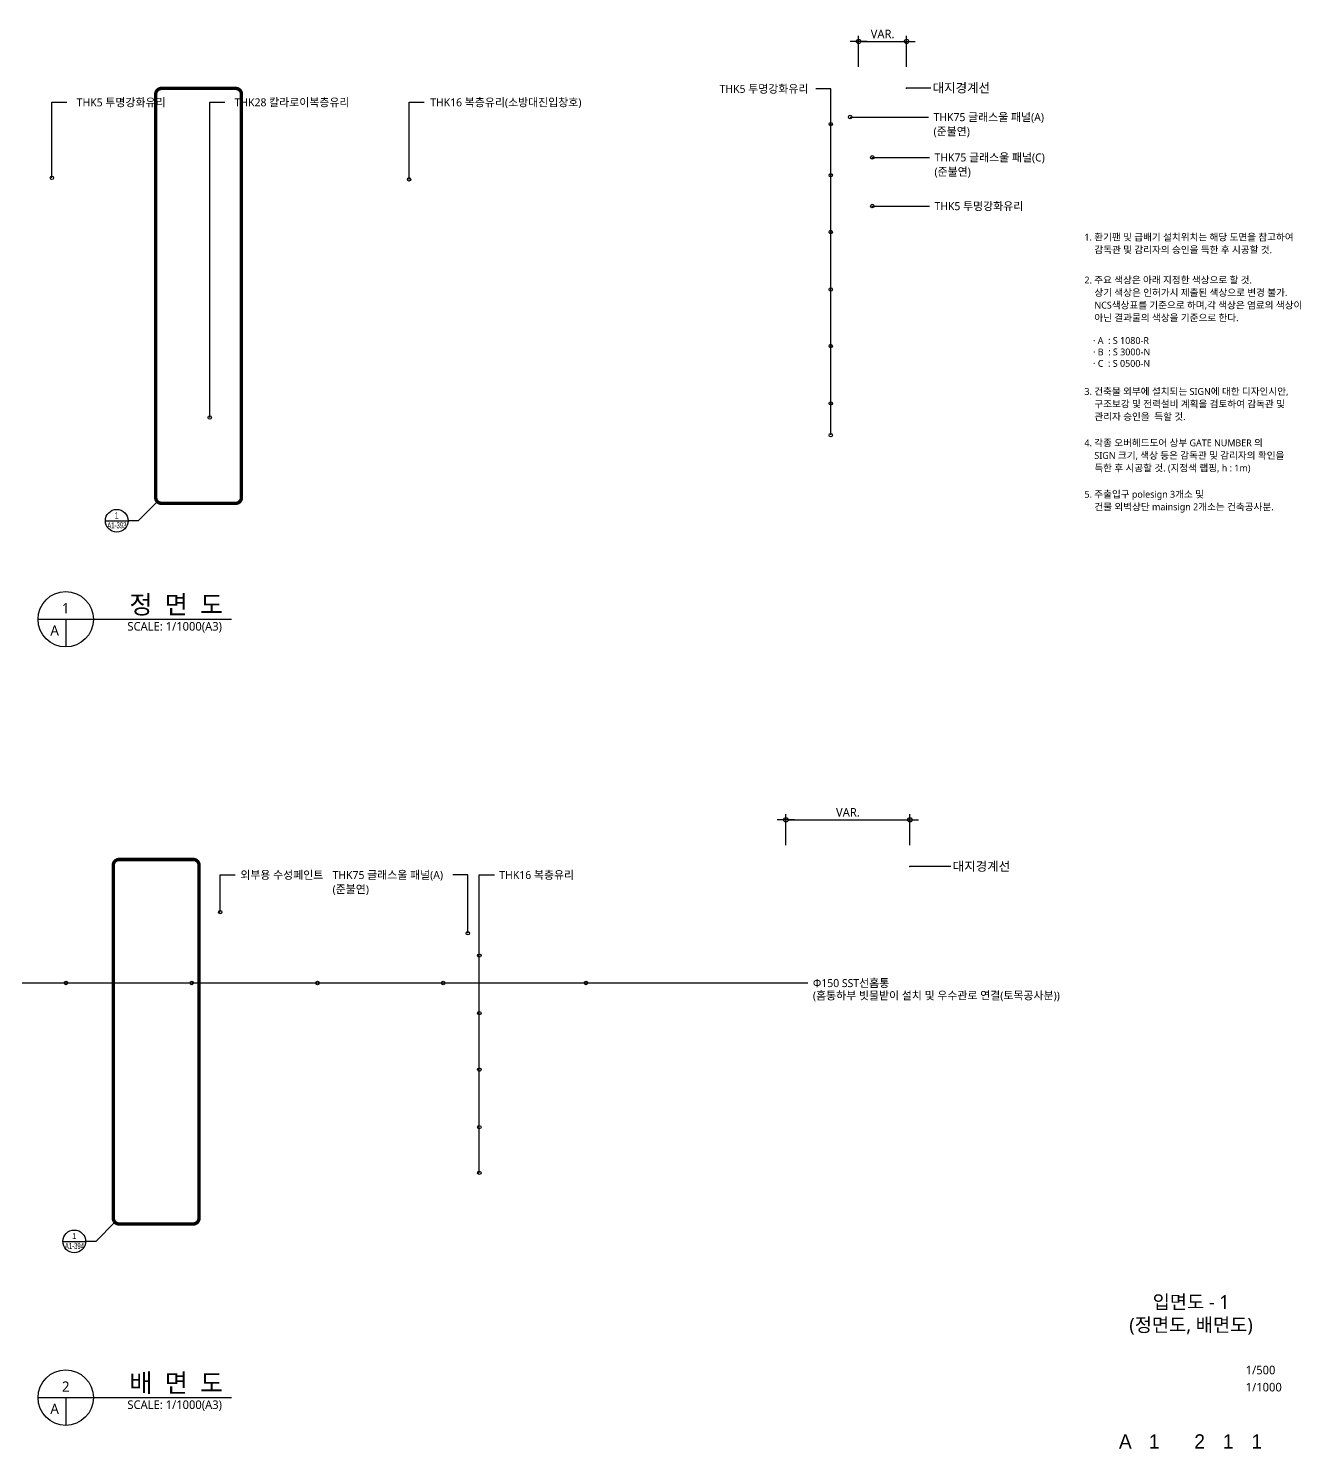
# Model space of a CAD drawing. Header units: millimetres. Extents: x 42812585 to 43598933, y 1349930 to 1612152.
# Drawn here: x 42966502 to 43188433, y 1349930 to 1598454 of the extents above; entities that cross this region are included whole.
import ezdxf
from ezdxf.enums import TextEntityAlignment as Align

# ---------------------------------------------------------------- set-up
doc = ezdxf.new("R2010")
doc.units = ezdxf.units.MM
doc.header["$LTSCALE"] = 1000
doc.header["$MEASUREMENT"] = 0
doc.header["$PDSIZE"] = -10
doc.linetypes.add('SYM$0$DASHDOT', pattern=[1, 0.5, -0.25, 0, -0.25])
doc.layers.get('0').update_dxf_attribs({"linetype": 'CONTINUOUS'})
doc.layers.get('Defpoints').update_dxf_attribs({"color": 171, "linetype": 'CONTINUOUS'})
for name, color, linetype in [('LED', 7, 'CONTINUOUS'), ('NDIM', 7, 'CONTINUOUS'), ('SYM', 7, 'CONTINUOUS'), ('TEXT', 3, 'CONTINUOUS'), ('TEXT(MIN)', 7, 'CONTINUOUS'), ('TEXT-TITLE', 6, 'CONTINUOUS'), ('TEXT-기입', 6, 'CONTINUOUS'), ('구간정리', 6, 'CONTINUOUS'), ('구간정리-TEXT', 3, 'CONTINUOUS')]:
    doc.layers.add(name, color=color, linetype=linetype)
doc.styles.add('CGS', font='cgse', dxfattribs={"bigfont": 'cgs'})
doc.styles.add('SYM$0$ARIAL', font='arial.ttf')
doc.styles.add('SYM$0$돋움', font='', dxfattribs={"width": 0.9})
doc.styles.add('나눔바른고딕', font='NanumBarunGothic.ttf')
doc.styles.get('SYM$0$돋움').set_extended_font_data('Dotum')
doc.dimstyles.new('NDIM 1200', dxfattribs={"dimscale": 500, "dimtxt": 3, "dimasz": 1, "dimexe": 2, "dimexo": 2, "dimgap": 1, "dimtad": 1, "dimdec": 0, "dimdsep": 46, "dimtxsty": 'CGS', "dimblk": 'DOT0', "dimcen": 1, "dimdle": 8, "dimclrd": 2, "dimclre": 2, "dimclrt": 2, "dimadec": 0, "dimazin": 0, "dimtfac": 1, "dimtdec": 0, "dimtix": 1, "dimtmove": 2, "dimatfit": 3, "dimldrblk": 'DOT0', "dimfxl": 1, "dimtolj": 1, "dimtzin": 0, "dimlwd": -1, "dimlwe": -1, "dimarcsym": 0})

# ---------------------------------------------------------------- blocks, each defined once
blk = doc.blocks.new('DOT0')
blk.add_line((-3, 0), (3, 0))
at = {"color": 6}
blk.add_circle((0, 0), 0.75, dxfattribs=at)
blk = doc.blocks.new('*D5')
at = {"layer": 'Defpoints', "color": 0, "ltscale": 0.4, "transparency": 16777216}
for p in [(43120758, 1459958), (43099061, 1454532), (43120758, 1454532)]:
    blk.add_point(p, dxfattribs=at)
at = {"layer": 'NDIM', "ltscale": 0.4, "transparency": 16777216}
for p, q in [((43099061, 1455532), (43099061, 1460958)), ((43099561, 1459958), (43120258, 1459958)), ((43120758, 1455532), (43120758, 1460958))]:
    blk.add_line(p, q, dxfattribs=at)
at = {"layer": 'NDIM', "ltscale": 0.4, "transparency": 16777216, "xscale": 500, "yscale": 500, "zscale": 500, "rotation": 180}
blk.add_blockref('DOT0', (43099061, 1459958), dxfattribs=at)
at = {"layer": 'NDIM', "ltscale": 0.4, "transparency": 16777216, "xscale": 500, "yscale": 500, "zscale": 500}
blk.add_blockref('DOT0', (43120758, 1459958), dxfattribs=at)
at = {"layer": 'NDIM', "ltscale": 0.4, "transparency": 16777216, "insert": (43109910, 1461261), "char_height": 1500, "attachment_point": 5, "style": 'CGS'}
blk.add_mtext('\\A1;{\\fNanumBarunGothic|b0|i0|c129|p50;VAR.}', dxfattribs=at)
blk = doc.blocks.new('*D6')
at = {"layer": 'Defpoints', "color": 0, "ltscale": 0.4, "transparency": 16777216}
for p in [(43120170, 1596166), (43111784, 1590740), (43120170, 1590740)]:
    blk.add_point(p, dxfattribs=at)
at = {"layer": 'NDIM', "ltscale": 0.4, "transparency": 16777216}
for p, q in [((43111784, 1591740), (43111784, 1597166)), ((43112284, 1596166), (43119670, 1596166)), ((43120170, 1591740), (43120170, 1597166))]:
    blk.add_line(p, q, dxfattribs=at)
at = {"layer": 'NDIM', "ltscale": 0.4, "transparency": 16777216, "xscale": 500, "yscale": 500, "zscale": 500, "rotation": 180}
blk.add_blockref('DOT0', (43111784, 1596166), dxfattribs=at)
at = {"layer": 'NDIM', "ltscale": 0.4, "transparency": 16777216, "xscale": 500, "yscale": 500, "zscale": 500}
blk.add_blockref('DOT0', (43120170, 1596166), dxfattribs=at)
at = {"layer": 'NDIM', "ltscale": 0.4, "transparency": 16777216, "insert": (43115977, 1597469), "char_height": 1500, "attachment_point": 5, "style": 'CGS'}
blk.add_mtext('\\A1;{\\fNanumBarunGothic|b0|i0|c129|p50;VAR.}', dxfattribs=at)
blk = doc.blocks.new('sdnjkflnjfgfghgfjh')
at = {"layer": 'TEXT', "style": '나눔바른고딕'}
for s, p in [('1. 환기팬 및 급배기 설치위치는 해당 도면을 참고하여', (43561804, 1561928)), ('감독관 및 감리자의 승인을 득한 후 시공할 것.', (43563544, 1559728)), ('2. 주요 색상은 아래 지정한 색상으로 할 것.', (43561804, 1554428)), ('상기 색상은 인허가시 제출된 색상으로 변경 불가.', (43563544, 1552228)), ('아닌 결과물의 색상을 기준으로 한다.', (43563544, 1547828)), ('NCS색상표를 기준으로 하며,각 색상은 염료의 색상이', (43563544, 1550028)), ('3. 건축물 외부에 설치되는 SIGN에 대한 디자인시안, ', (43561804, 1534928)), ('구조보강 및 전력설비 계획을 검토하여 감독관 및', (43563544, 1532728)), ('관리자 승인을  득할 것.', (43563544, 1530528)), ('4. 각종 오버헤드도어 상부 GATE NUMBER 의', (43561804, 1525928)), ('SIGN 크기, 색상 등은 감독관 및 감리자의 확인을', (43563544, 1523728)), ('득한 후 시공할 것. (지정색 랩핑, h : 1m)', (43563544, 1521528)), ('5. 주출입구 polesign 3개소 및 ', (43561804, 1516928)), ('건물 외벽상단 mainsign 2개소는 건축공사분.', (43563544, 1514728))]:
    blk.add_text(s, height=1200, dxfattribs=at).set_placement(p, align=Align.MIDDLE_LEFT)
at = {"layer": 'TEXT', "color": 1, "style": '나눔바른고딕'}
for s, p in [('· A  : S 1080-R', (43563312, 1543835)), ('· B  : S 3000-N', (43563312, 1541835)), ('· C  : S 0500-N', (43563312, 1539835))]:
    blk.add_text(s, height=1200, dxfattribs=at).set_placement(p, align=Align.MIDDLE_LEFT)
blk = doc.blocks.new('SYM$0$det-tar-wi')
at = {"layer": '구간정리', "ltscale": 0.2}
blk.add_line((0, 0), (11, 0), dxfattribs=at)
blk.add_circle((5.5, 0), 5.5, dxfattribs=at)
at = {"layer": '구간정리-TEXT', "color": 3, "style": 'SYM$0$ARIAL'}
blk.add_attdef('2', text='', height=3, dxfattribs=at).set_placement((5.5, 2.58), align=Align.MIDDLE_CENTER)
at = {"layer": '구간정리-TEXT', "color": 3, "style": 'SYM$0$ARIAL', "width": 0.6}
blk.add_attdef('A1.00', text='', height=3, dxfattribs=at).set_placement((5.57, -2.22), align=Align.MIDDLE_CENTER)

msp = doc.modelspace()

# ---------------------------------------------------------------- linework, layer by layer
at = {"ltscale": 10000}
msp.add_lwpolyline([(42885286.1, 1431409.5), (43102920.1, 1431409.5)], dxfattribs=at)
at = {"layer": 'LED'}
for p, q in [((43124400, 1588000.2), (43120169.5, 1588000.2)), ((43127917.5, 1451792.1), (43120758, 1451792.1))]:
    msp.add_line(p, q, dxfattribs=at)
at = {"layer": 'LED', "const_width": 150}
for points in [[(43120169.5, 1588075.2, 1), (43120169.5, 1587925.2, 1)], [(43120758, 1451867.1, 1), (43120758, 1451717.1, 1)]]:
    msp.add_lwpolyline(points, format="xyb", close=True, dxfattribs=at)
at = {"layer": 'LED'}
for points in [[(43106906.7, 1527347.6), (43106906.7, 1587897.7), (43104276.6, 1587897.7)], [(42970614.5, 1572302.4), (42970614.5, 1585529.8), (42973244.6, 1585529.8)], [(42998241.5, 1530365.3), (42998241.5, 1585529.8), (43000871.6, 1585529.8)], [(43033115.7, 1572035.3), (43033115.7, 1585529.8), (43035745.8, 1585529.8)], [(43110313.7, 1582947.3), (43124009.8, 1582947.3)], [(43114182.3, 1575891.7), (43124172.7, 1575891.7)], [(43114182.3, 1567367.5), (43124172.7, 1567367.5)], [(43000079.1, 1443813), (43000079.1, 1450334.2), (43002709.1, 1450334.2)], [(43043398.5, 1440113.2), (43043398.5, 1450334.2), (43040768.5, 1450334.2)], [(43045409.8, 1398198.6), (43045409.8, 1450334.2), (43048039.9, 1450334.2)]]:
    msp.add_lwpolyline(points, dxfattribs=at)
for centre in [(43110313.7, 1582947.3), (43106906.7, 1581711.2), (43114182.3, 1575891.7), (42970614.5, 1572302.4), (43033115.7, 1572035.3), (43106906.7, 1572761.8), (43114182.3, 1567367.5), (43106906.7, 1562823.2), (43106906.7, 1552759.1), (43106906.7, 1542868.6), (43106906.7, 1532833.3), (42998241.5, 1530365.3), (43106906.7, 1527270.2), (43000079.1, 1443813), (43043398.5, 1440113.2), (43045409.8, 1436199), (42973086.1, 1431409.5), (42995086.1, 1431409.5), (43017086.1, 1431409.5), (43039086.1, 1431409.5), (43064086.1, 1431409.5), (43045409.8, 1426135), (43045409.8, 1416244.5), (43045409.8, 1406180.4), (43045409.8, 1398198.6)]:
    msp.add_circle(centre, 300, dxfattribs=at)
at = {"layer": 'SYM'}
for p, q in [((42968183.3, 1495054.8), (43002072.4, 1495054.8)), ((42973031.8, 1495054.8), (42973031.8, 1490206.3)), ((42968183.3, 1358846.7), (43002072.4, 1358846.7)), ((42973031.8, 1358846.7), (42973031.8, 1353998.2))]:
    msp.add_line(p, q, dxfattribs=at)
for centre in [(42973031.8, 1495054.8), (42973031.8, 1358846.7)]:
    msp.add_circle(centre, 4848.5, dxfattribs=at)
at = {"layer": '구간정리', "linetype": 'SYM$0$DASHDOT', "ltscale": 2, "const_width": 600}
for points in [[(42989784.1, 1587951.3), (43002784.1, 1587951.3, -0.41421356), (43003784.1, 1586951.3), (43003784.1, 1516347.6, -0.41421356), (43002784.1, 1515347.6), (42989784.1, 1515347.6, -0.41421356), (42988784.1, 1516347.6), (42988784.1, 1586951.3, -0.41421356)], [(42982361.1, 1453020.3), (42995361.1, 1453020.3, -0.41421356), (42996361.1, 1452020.3), (42996361.1, 1390239.5, -0.41421356), (42995361.1, 1389239.5), (42982361.1, 1389239.5, -0.41421356), (42981361.1, 1390239.5), (42981361.1, 1452020.3, -0.41421356)]]:
    msp.add_lwpolyline(points, format="xyb", close=True, dxfattribs=at)
at = {"layer": '구간정리', "ltscale": 0.2}
for points in [[(42989076.9, 1515640.5), (42985735.9, 1512299.4), (42983935.9, 1512299.4)], [(42981654, 1389532.4), (42978313, 1386191.3), (42976513, 1386191.3)]]:
    msp.add_lwpolyline(points, dxfattribs=at)

# ---------------------------------------------------------------- block references
at = {"ltscale": 10000}
msp.add_blockref('sdnjkflnjfgfghgfjh', (-410500, 0), dxfattribs=at)
at = {"layer": '구간정리'}
ref = msp.add_blockref('SYM$0$det-tar-wi', (42979975.9, 1512299.4), dxfattribs=dict(at, xscale=360, yscale=360, zscale=360))
ref.add_attrib('A1.00', 'A1-393', dxfattribs={"layer": '구간정리-TEXT', "color": 3, "height": 1080, "style": 'SYM$0$돋움', "width": 0.6}).set_placement((42981980.1, 1511499), align=Align.MIDDLE_CENTER)
ref.add_attrib('2', '1', dxfattribs={"layer": '구간정리-TEXT', "color": 3, "height": 1080, "style": 'SYM$0$돋움', "width": 0.9}).set_placement((42981955.9, 1513229.4), align=Align.MIDDLE_CENTER)
ref = msp.add_blockref('SYM$0$det-tar-wi', (42972553, 1386191.3), dxfattribs=dict(at, xscale=360, yscale=360, zscale=360))
ref.add_attrib('A1.00', 'A1-394', dxfattribs={"layer": '구간정리-TEXT', "color": 3, "height": 1080, "style": 'SYM$0$돋움', "width": 0.6}).set_placement((42974557.2, 1385390.9), align=Align.MIDDLE_CENTER)
ref.add_attrib('2', '1', dxfattribs={"layer": '구간정리-TEXT', "color": 3, "height": 1080, "style": 'SYM$0$돋움', "width": 0.9}).set_placement((42974533, 1387121.3), align=Align.MIDDLE_CENTER)

# ---------------------------------------------------------------- texts
at = {"layer": 'TEXT', "style": '나눔바른고딕'}
for s, height, p in [('대지경계선', 1600, (43124744.9, 1587244.2)), ('정  면  도', 3200, (42984186, 1496024.5)), ('대지경계선', 1600, (43128262.4, 1451036.1)), ('배  면  도', 3200, (42984186, 1359816.4))]:
    msp.add_text(s, height=height, dxfattribs=at).set_placement(p)
for s, p in [('1', (42973031.8, 1496994.2)), ('A', (42971092.4, 1493115.4)), ('2', (42973031.8, 1360786.1)), ('A', (42971092.4, 1356907.3))]:
    msp.add_text(s, height=1800, dxfattribs=at).set_placement(p, align=Align.MIDDLE)
for p in [(43000376.1, 1494570), (43000376.1, 1358361.8)]:
    msp.add_text('SCALE: 1/1000(A3)', height=1500, dxfattribs=at).set_placement(p, align=Align.TOP_RIGHT)
at = {"layer": 'TEXT(MIN)', "style": '나눔바른고딕'}
for s, p in [('THK5 투명강화유리', (43087456.1, 1587876.7)), ('THK5 투명강화유리', (42974955.8, 1585508.7)), ('THK28 칼라로이복층유리', (43002582.8, 1585508.7)), ('THK16 복층유리(소방대진입창호)', (43036810.6, 1585508.7)), ('THK75 글래스울 패널(A)', (43124896.3, 1582926.2)), ('(준불연)', (43124896.3, 1580426.2)), ('THK75 글래스울 패널(C)', (43125059.2, 1575870.6)), ('(준불연)', (43125059.2, 1573370.6)), ('THK5 투명강화유리', (43125059.2, 1567346.4)), ('외부용 수성페인트', (43003582.5, 1450313.2)), ('THK75 글래스울 패널(A)', (43019732.1, 1450313.2)), ('THK16 복층유리', (43048913.2, 1450313.2)), ('(준불연)', (43019732.1, 1447813.2)), ('Φ150 SST선홈통', (43103793.4, 1431388.4)), ('(홈통하부 빗물받이 설치 및 우수관로 연결(토목공사분))', (43103793.4, 1429218))]:
    msp.add_text(s, height=1400, dxfattribs=at).set_placement(p, align=Align.MIDDLE_LEFT)
at = {"layer": 'TEXT-TITLE', "style": '나눔바른고딕'}
for s, p in [('입면도 - 1', (43169962.2, 1375586.8)), ('(정면도, 배면도)', (43169962.2, 1371586.8))]:
    msp.add_text(s, height=2400, dxfattribs=at).set_placement(p, align=Align.MIDDLE_CENTER)
at = {"layer": 'TEXT-기입', "style": '나눔바른고딕'}
for s, p in [('1/500', (43179525.3, 1362479.5)), ('1/1000', (43179525.3, 1359479.5))]:
    msp.add_text(s, height=1500, dxfattribs=at).set_placement(p, align=Align.BOTTOM_LEFT)
at = {"layer": 'TEXT-기입', "style": 'CGS'}
for s, p in [('A', (43158462.2, 1351179.5)), ('1', (43163525, 1351179.5)), ('2', (43171462.2, 1351179.5)), ('1', (43176462.2, 1351179.5)), ('1', (43181462.2, 1351179.5))]:
    msp.add_text(s, height=2500, dxfattribs=at).set_placement(p, align=Align.MIDDLE_CENTER)

# ---------------------------------------------------------------- dimensions: what is measured, and where the dimension line sits
at = {"layer": 'NDIM', "ltscale": 0.4}
for base, p1, p2, picture, middle in [((43120169.5, 1596166.2), (43111784.1, 1590740.5), (43120169.5, 1590740.5), '*D6', (43115976.8, 1597469.3)), ((43120758, 1459958.1), (43099061.1, 1454532.4), (43120758, 1454532.4), '*D5', (43109909.6, 1461261.2))]:
    dim = msp.add_linear_dim(base=base, p1=p1, p2=p2, text='{\\fNanumBarunGothic|b0|i0|c129|p50;VAR.}', dimstyle='NDIM 1200', override={"dimclrd": 256, "dimclre": 256, "dimclrt": 256}, dxfattribs=at)
    dim.commit()
    dim.dimension.update_dxf_attribs({"geometry": picture, "text_midpoint": middle})

doc.saveas('drawing.dxf')
